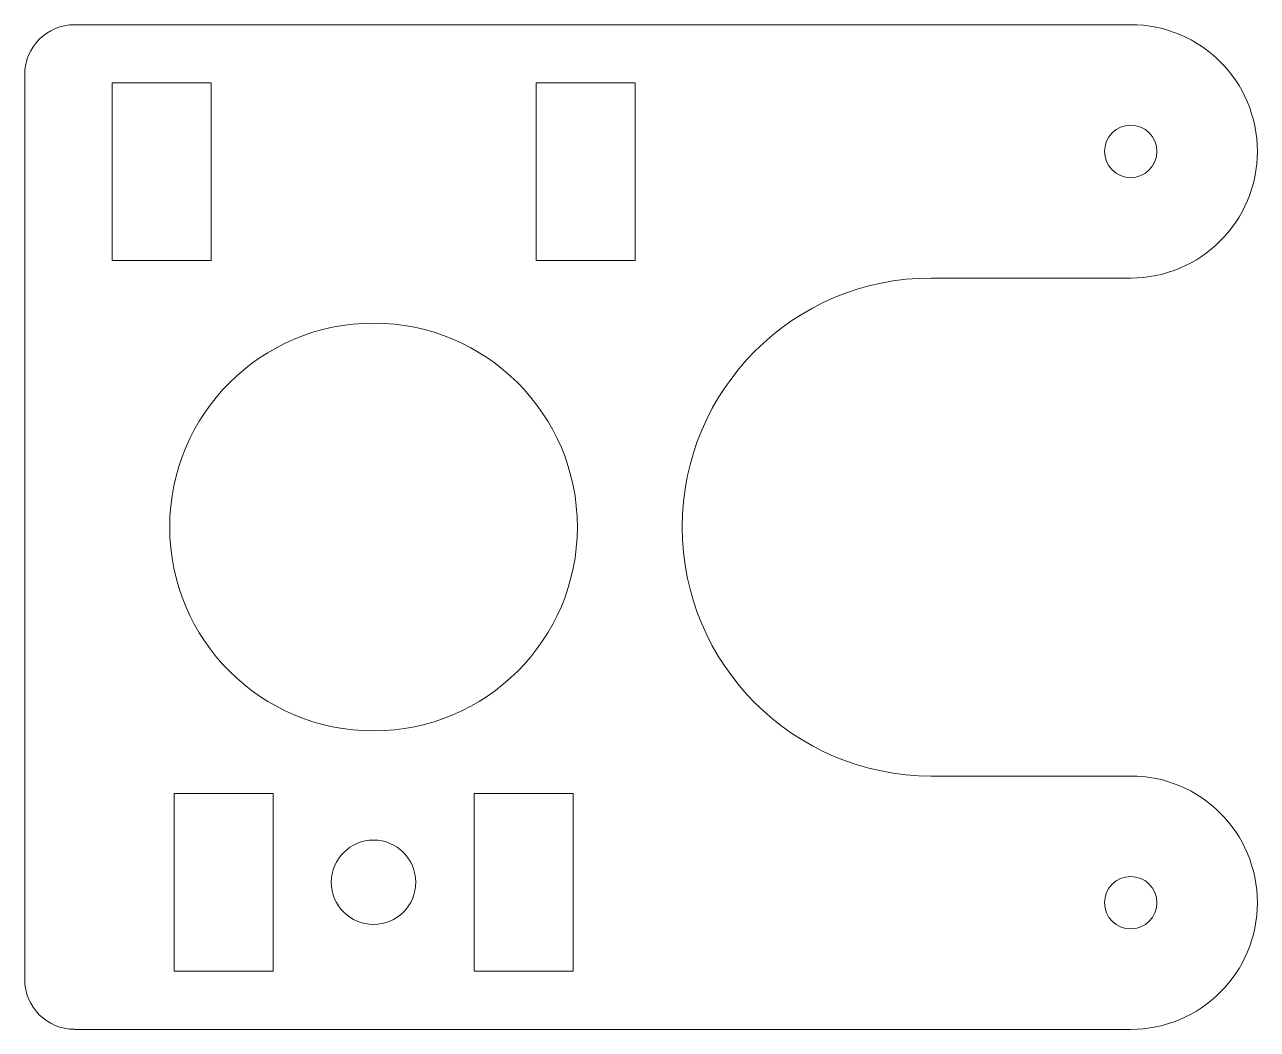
# Model space of a CAD drawing. Header units: millimetres. Extents: x 646.7 to 689.1, y 313.5 to 348.
import ezdxf

# ---------------------------------------------------------------- set-up
doc = ezdxf.new("R2010")
doc.units = ezdxf.units.MM

msp = doc.modelspace()

# ---------------------------------------------------------------- linework, layer by layer
at = {"color": 7, "linetype": 'Continuous', "lineweight": 15}
for p, q in [((684.727, 348.015), (648.464, 348.015)), ((646.747, 346.298), (646.747, 315.233)), ((653.147, 346.015), (649.747, 346.015)), ((649.747, 346.015), (649.747, 339.915)), ((653.147, 339.915), (653.147, 346.015)), ((667.707, 346.015), (664.307, 346.015)), ((664.307, 346.015), (664.307, 339.915)), ((667.707, 339.915), (667.707, 346.015)), ((649.747, 339.915), (653.147, 339.915)), ((664.307, 339.915), (667.707, 339.915)), ((677.877, 339.315), (684.727, 339.315)), ((684.727, 322.215), (677.877, 322.215)), ((655.277, 321.615), (651.877, 321.615)), ((651.877, 321.615), (651.877, 315.515)), ((655.277, 315.515), (655.277, 321.615)), ((665.577, 321.615), (662.177, 321.615)), ((662.177, 321.615), (662.177, 315.515)), ((665.577, 315.515), (665.577, 321.615)), ((651.877, 315.515), (655.277, 315.515)), ((662.177, 315.515), (665.577, 315.515)), ((648.464, 313.515), (684.727, 313.515))]:
    msp.add_line(p, q, dxfattribs=at)
for centre, radius in [((684.727, 343.665), 0.9), ((658.727, 330.765), 7), ((658.727, 318.565), 1.45), ((684.727, 317.865), 0.9)]:
    msp.add_circle(centre, radius, dxfattribs=at)
for centre, radius, start, end in [((648.464, 346.298), 1.717, 90, 180), ((684.727, 343.665), 4.35, 270, 90), ((677.877, 330.765), 8.55, 90, 270), ((684.727, 317.865), 4.35, 270, 90), ((648.464, 315.233), 1.717, 180, 270)]:
    msp.add_arc(centre, radius, start, end, dxfattribs=at)

doc.saveas('drawing.dxf')
